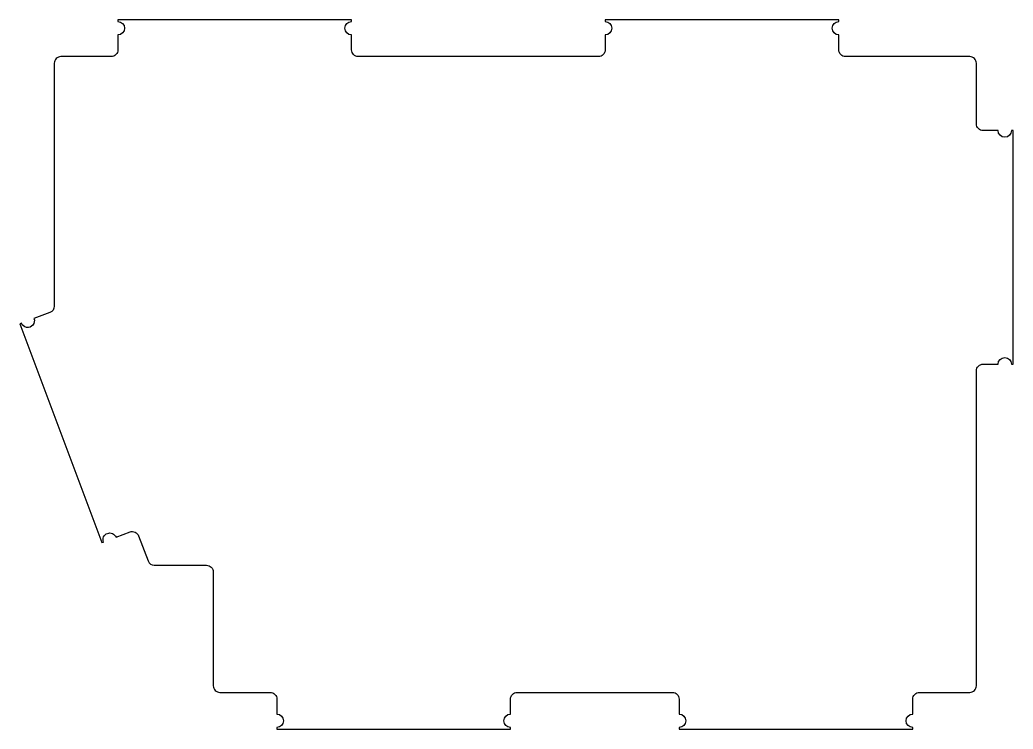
# Model space of a CAD drawing. Header units: millimetres. Extents: x -159 to -10, y -118 to -11.
import ezdxf

# ---------------------------------------------------------------- set-up
doc = ezdxf.new("R2010")
doc.units = ezdxf.units.MM
doc.layers.get('0').update_dxf_attribs({"linetype": 'CONTINUOUS'})

msp = doc.modelspace()

# ---------------------------------------------------------------- linework, layer by layer
msp.add_lwpolyline([(-139.1, -92.98), (-131.27, -92.98, -0.414214), (-130.27, -93.98), (-130.27, -111.03, 0.414214), (-129.27, -112.03), (-121.74, -112.03, -0.414214), (-120.74, -113.03), (-120.74, -115.28, -1), (-120.74, -117.28), (-120.74, -117.53), (-85.74, -117.53), (-85.74, -117.28, -1), (-85.74, -115.28), (-85.74, -113.03, -0.414214), (-84.74, -112.03), (-61.49, -112.03, -0.414214), (-60.49, -113.03), (-60.49, -115.28, -1), (-60.49, -117.28), (-60.49, -117.53), (-25.49, -117.53), (-25.49, -117.28, -1), (-25.49, -115.28), (-25.49, -113.03, -0.414214), (-24.49, -112.03), (-16.97, -112.03, 0.414214), (-15.97, -111.03), (-15.97, -63.86, -0.414214), (-14.97, -62.86), (-12.72, -62.86, -1), (-10.72, -62.86), (-10.47, -62.86), (-10.47, -27.86), (-10.72, -27.86, -1), (-12.72, -27.86), (-14.97, -27.86, -0.414214), (-15.97, -26.86), (-15.97, -17.78, 0.414214), (-16.97, -16.78), (-35.57, -16.78, -0.414214), (-36.57, -15.78), (-36.57, -13.53, -1), (-36.57, -11.53), (-36.57, -11.28), (-71.57, -11.28), (-71.57, -11.53, -1), (-71.57, -13.53), (-71.57, -15.78, -0.414214), (-72.57, -16.78), (-108.55, -16.78, -0.414214), (-109.55, -15.78), (-109.55, -13.53, -1), (-109.55, -11.53), (-109.55, -11.28), (-144.55, -11.28), (-144.55, -11.53, -1), (-144.55, -13.53), (-144.55, -15.78, -0.414214), (-145.55, -16.78), (-153.08, -16.78, 0.414214), (-154.08, -17.78), (-154.08, -54.19, -0.312633), (-154.73, -55.12), (-157.12, -56.02, -1), (-158.99, -56.72), (-159.23, -56.81), (-146.94, -89.58), (-146.71, -89.5, -1), (-144.83, -88.79), (-142.73, -88, -0.414214), (-141.44, -88.59), (-140.03, -92.33, 0.312633)], format="xyb", close=True)

doc.saveas('drawing.dxf')
